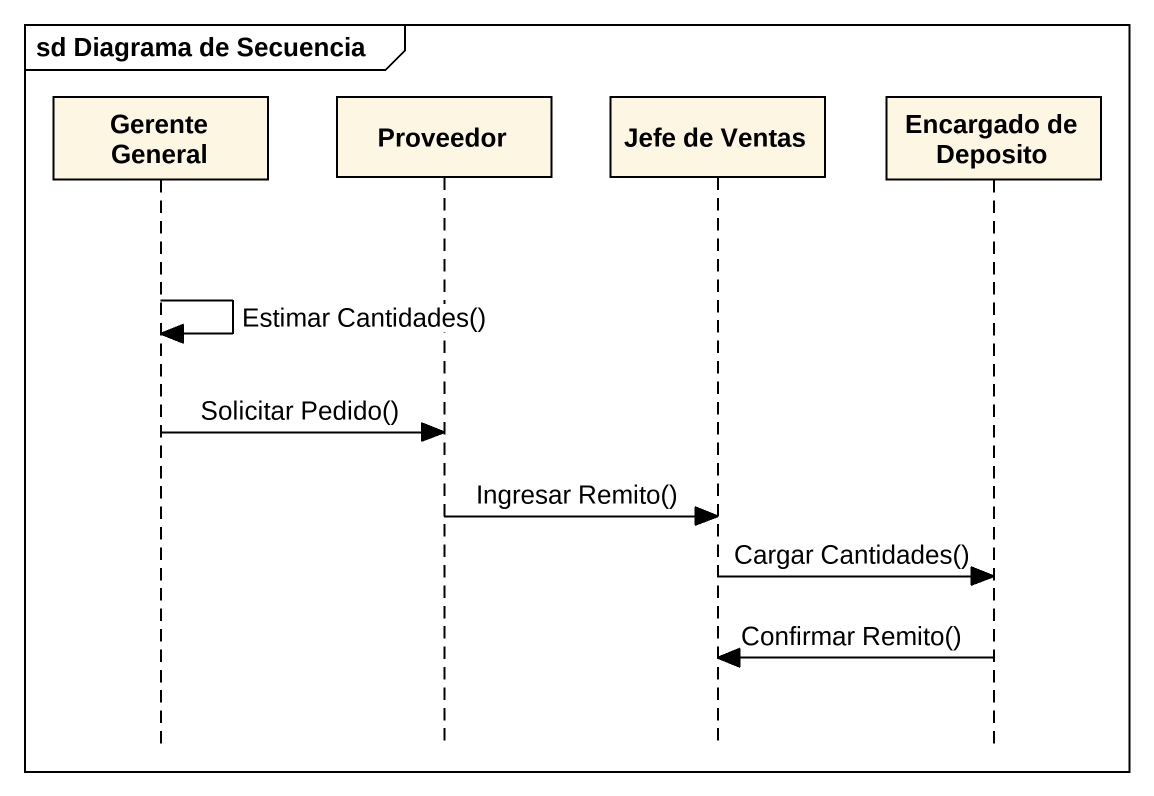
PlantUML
@startuml
mainframe sd Diagrama de Secuencia
hide footbox
participant "Gerente General" as Gerente_General
participant Proveedor
participant "Jefe de Ventas" as Jefe_de_Ventas
participant "Encargado de Deposito" as Encargado_de_Deposito

Gerente_General -> Gerente_General : Estimar Cantidades()
Gerente_General -> Proveedor : Solicitar Pedido()
Proveedor -> Jefe_de_Ventas : Ingresar Remito()
Jefe_de_Ventas -> Encargado_de_Deposito : Cargar Cantidades()
Encargado_de_Deposito -> Jefe_de_Ventas : Confirmar Remito()
@enduml
